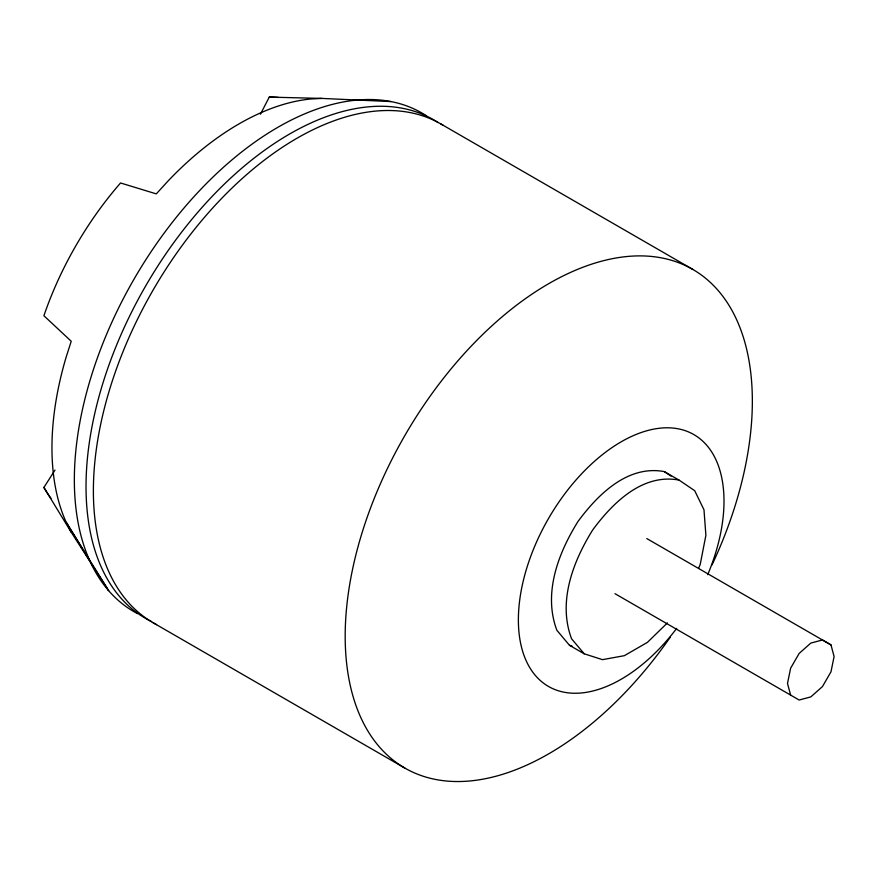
<?xml version="1.0" encoding="UTF-8"?>
<svg xmlns="http://www.w3.org/2000/svg" width="878" height="878" viewBox="0 0 878 878"><rect width="100%" height="100%" fill="white"/><g stroke="black" fill="none" stroke-linecap="round" stroke-linejoin="round"><path stroke-width="1.32" d="M698.636 568.154L700.216 564.455L705.89 535.284L703.98 509.778L694.696 490.681L679.023 480.079L664.328 471.596C627.737 464.747 597.94 494.457 578.031 521.422C558.221 553.217 542.966 593.232 556.85 630.25L569.493 645.297L584.199 653.792L602.451 659.652L624.313 655.69L647.448 642.345L667.412 622.897M391.039 101.585L321.688 98.402L269.25 97.118L260.437 114.228M55.007 470.092L43.9 487.444L71.228 532.222L108.663 590.685L66.19 522.289A264.519 152.728 -60 0 1 66.19 356.984L71.228 341.246L43.9 315.74A238.037 137.429 -60 0 1 120.549 182.975L156.306 193.884L167.424 181.658A264.519 152.728 -60 0 1 310.582 99.005L321.688 98.402M679.023 480.079C642.433 473.231 612.635 502.951 592.727 529.906C572.917 561.7 557.662 601.715 571.545 638.734L584.199 653.792M569.493 645.297L572.105 646.142M440.921 123.996L692.72 269.37M614.995 593.693L799.156 700.018L810.8 696.902L822.456 686.574L830.983 671.802L834.1 656.546L830.983 644.902L822.456 639.974L810.8 643.091L799.156 653.43L790.628 668.191L787.5 683.446L790.628 695.102M646.823 538.576L830.983 644.902M153.013 622.678L404.813 768.052M664.328 471.596L671.044 476.139M89.852 560.899L66.19 522.289L71.228 532.222M50.99 498.298A238.037 137.429 -60 0 1 43.9 487.444M269.25 97.118A238.037 137.429 -60 0 1 278.37 97.447M137.539 613.645A287.907 166.227 -60 0 1 134.564 278.216A287.907 166.227 -60 0 1 426.51 115.852M151.653 621.613A287.907 166.227 -60 0 1 145.068 286.996A287.907 166.227 -60 0 1 438.188 122.591M156.569 624.631A287.907 166.227 -60 0 1 152.421 291.244A287.907 166.227 -60 0 1 443.247 125.378M670.408 636.989A287.907 166.227 -60 0 1 349.806 683.38A287.907 166.227 -60 0 1 591.893 264.069A287.907 166.227 -60 0 1 712.014 564.916M676.697 628.385A145.397 83.937 -60 0 1 520.226 641.247A145.397 83.937 -60 0 1 640.611 432.733A145.397 83.937 -60 0 1 707.712 574.673"/></g></svg>
